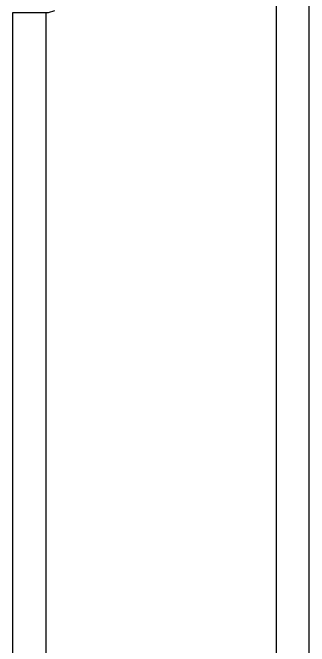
# Model space of a CAD drawing. Extents: x 8 to 102, y 11 to 162.
# Drawn here: x 8.914 to 9.884, y 129.123 to 131.195 of the extents above; entities that cross this region are included whole.
import ezdxf

# ---------------------------------------------------------------- set-up
doc = ezdxf.new("R2010")
doc.units = 0
doc.header["$MEASUREMENT"] = 0
doc.layers.add('TFR-TRI3', color=7, linetype='CONTINUOUS')

msp = doc.modelspace()

# ---------------------------------------------------------------- linework, layer by layer
at = {"layer": 'TFR-TRI3', "color": 30, "linetype": 'CONTINUOUS'}
for p, q in [((9.7751, 155.7862), (9.7751, 126.3465)), ((9.8836, 126.359), (9.8836, 155.7737)), ((8.9427, 131.1949), (8.9136, 131.1949)), ((8.9136, 131.1949), (8.9136, 129.0664)), ((9.0142, 131.1949), (8.9427, 131.1949)), ((9.0295, 131.1948), (9.0142, 131.1949)), ((9.0221, 131.1944), (9.0142, 131.1949)), ((9.0299, 131.1948), (9.0221, 131.1944)), ((9.0221, 131.1944), (9.0221, 126.3464)), ((9.05, 131.2009), (9.0299, 131.1948))]:
    msp.add_line(p, q, dxfattribs=at)

doc.saveas('drawing.dxf')
